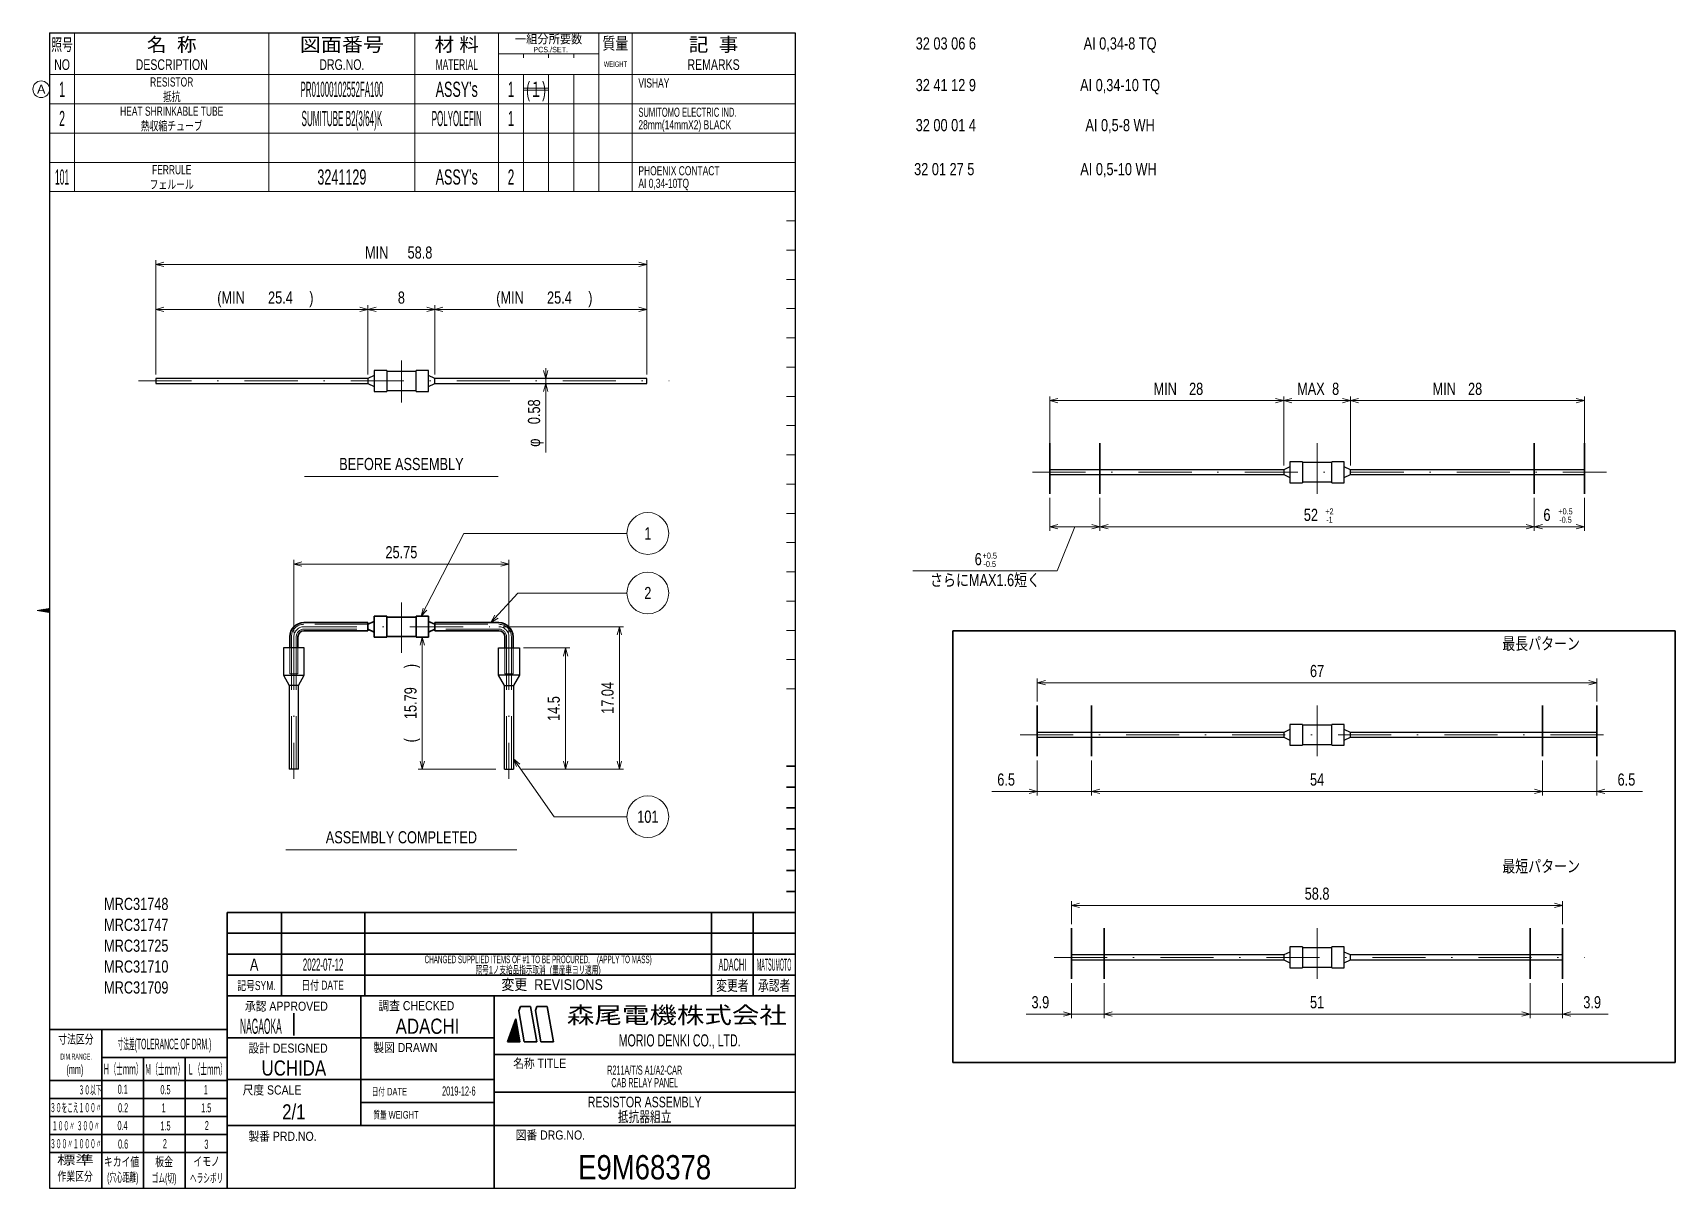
# Model space of a CAD drawing. Header units: millimetres. Extents: x 17 to 410, y 10 to 287.
import ezdxf
from ezdxf.enums import TextEntityAlignment as Align

# ---------------------------------------------------------------- set-up
doc = ezdxf.new("R2010")
doc.units = ezdxf.units.MM
doc.linetypes.add('DASHDOT', pattern=[25.3, 12.7, -6.3, 0, -6.3])
doc.linetypes.add('DASHED', pattern=[19, 12.7, -6.3])
for name, color, linetype in [('GR01_01', 7, 'Continuous'), ('GR01_02', 7, 'Continuous'), ('GR01_03', 7, 'Continuous'), ('GR01_04', 7, 'Continuous'), ('GR01_15', 7, 'Continuous'), ('GR01_16', 7, 'Continuous'), ('図面枠E9M', 7, 'Continuous'), ('表題、部品表', 7, 'Continuous'), ('表題、部品表_02', 7, 'Continuous'), ('表題、部品表_03', 7, 'Continuous'), ('表題、部品表_改訂', 7, 'Continuous')]:
    doc.layers.add(name, color=color, linetype=linetype)
doc.styles.add('HG丸ｺﾞｼｯｸM-PRO', font='')
doc.styles.get('HG丸ｺﾞｼｯｸM-PRO').set_extended_font_data('HG丸ｺﾞｼｯｸM-PRO')

# ---------------------------------------------------------------- blocks, each defined once
blk = doc.blocks.new('BLKF024')
at = {"layer": '図面枠E9M', "color": 4, "linetype": 'Continuous', "lineweight": 13}
for p, q in [((17.775844, 148.495693), (17.786182, 148.50603)), ((17.897062, 148.47549), (17.955887, 148.534315)), ((18.018281, 148.455287), (18.125593, 148.562599)), ((18.139499, 148.435083), (18.295299, 148.590883)), ((18.260717, 148.41488), (18.465004, 148.619167)), ((18.381936, 148.394677), (18.63471, 148.647452)), ((18.503154, 148.374474), (18.804416, 148.675736)), ((18.624372, 148.354271), (18.974121, 148.70402)), ((18.745591, 148.334068), (19.143827, 148.732304)), ((18.866809, 148.313865), (19.313532, 148.760589)), ((18.988027, 148.293662), (19.483238, 148.788873)), ((19.109245, 148.273459), (19.652944, 148.817157)), ((19.230464, 148.253256), (19.822649, 148.845442)), ((19.351682, 148.233053), (19.992355, 148.873726)), ((19.4729, 148.21285), (20.162061, 148.90201)), ((19.594119, 148.192647), (20.331766, 148.930294)), ((19.715337, 148.172444), (20.501472, 148.958579)), ((19.836555, 148.152241), (20.671177, 148.986863)), ((19.957774, 148.132038), (20.75, 148.924264)), ((20.078992, 148.111835), (20.75, 148.782843)), ((20.20021, 148.091632), (20.75, 148.641421)), ((20.321429, 148.071429), (20.75, 148.5)), ((20.442647, 148.051226), (20.75, 148.358579)), ((20.563865, 148.031022), (20.75, 148.217157)), ((20.685083, 148.010819), (20.75, 148.075736))]:
    blk.add_line(p, q, dxfattribs=at)
blk = doc.blocks.new('BLKF025')
at = {"layer": '図面枠E9M', "color": 3, "linetype": 'Continuous', "lineweight": 35}
for p, q in [((130.407871, 45.246757), (132.943675, 47.782561)), ((130.461969, 45.442276), (132.922477, 47.902784)), ((130.542898, 45.664626), (132.901278, 48.023006)), ((130.549292, 45.246757), (132.964874, 47.662338)), ((130.623827, 45.886976), (132.88008, 48.143229)), ((130.690714, 45.246757), (132.986072, 47.542115)), ((130.704756, 46.109327), (132.858881, 48.263452)), ((130.785684, 46.331677), (132.837682, 48.383675)), ((130.832135, 45.246757), (133.007271, 47.421892)), ((130.866613, 46.554027), (132.816484, 48.503898)), ((130.947542, 46.776377), (132.795285, 48.624121)), ((130.973556, 45.246757), (133.028469, 47.301669)), ((131.028471, 46.998727), (132.774087, 48.744343)), ((131.1094, 47.221078), (132.752888, 48.864566)), ((131.190329, 47.443428), (132.73169, 48.984789)), ((131.271258, 47.665778), (132.710491, 49.105012)), ((131.352186, 47.888128), (132.689293, 49.225235)), ((131.433115, 48.110479), (132.668094, 49.345457)), ((131.514044, 48.332829), (132.646896, 49.46568)), ((131.594973, 48.555179), (132.625697, 49.585903)), ((131.675902, 48.777529), (132.604499, 49.706126)), ((131.756831, 48.999879), (132.5833, 49.826349)), ((131.83776, 49.22223), (132.562102, 49.946572)), ((131.918689, 49.44458), (132.540903, 50.066794)), ((131.999617, 49.66693), (132.519705, 50.187017)), ((132.080546, 49.88928), (132.498506, 50.30724)), ((132.161475, 50.111631), (132.477307, 50.427463)), ((132.242404, 50.333981), (132.456109, 50.547686)), ((132.323333, 50.556331), (132.43491, 50.667909)), ((132.404262, 50.778681), (132.413712, 50.788131)), ((131.114978, 45.246757), (133.049668, 47.181447)), ((131.256399, 45.246757), (133.070866, 47.061224)), ((131.397821, 45.246757), (133.092065, 46.941001)), ((131.539242, 45.246757), (133.113263, 46.820778)), ((131.680663, 45.246757), (133.134462, 46.700555)), ((131.822085, 45.246757), (133.15566, 46.580332)), ((131.963506, 45.246757), (133.176859, 46.46011)), ((132.104927, 45.246757), (133.198057, 46.339887)), ((132.246349, 45.246757), (133.219256, 46.219664)), ((132.38777, 45.246757), (133.240455, 46.099441)), ((132.529191, 45.246757), (133.261653, 45.979218)), ((132.670613, 45.246757), (133.282852, 45.858995)), ((132.812034, 45.246757), (133.30405, 45.738773)), ((132.953455, 45.246757), (133.325249, 45.61855)), ((133.094877, 45.246757), (133.346447, 45.498327)), ((133.236298, 45.246757), (133.367646, 45.378104)), ((133.37772, 45.246757), (133.388844, 45.257881))]:
    blk.add_line(p, q, dxfattribs=at)
blk = doc.blocks.new('BLKF023')
at = {"layer": '図面枠E9M', "color": 2, "linetype": 'Continuous', "lineweight": 25}
for p, q in [((20.75, 286.75), (20.75, 10.25)), ((20.75, 286.75), (199.25, 286.75)), ((199.25, 286.75), (199.25, 10.25)), ((20.75, 10.25), (199.25, 10.25))]:
    blk.add_line(p, q, dxfattribs=at)
at = {"layer": '図面枠E9M', "color": 4, "linetype": 'Continuous', "lineweight": 13}
for p, q in [((199.25, 269.75), (197.25, 269.75)), ((199.25, 262.75), (197.25, 262.75)), ((199.25, 255.75), (197.25, 255.75)), ((199.25, 248.75), (197.25, 248.75)), ((199.25, 241.75), (197.25, 241.75)), ((199.25, 234.75), (197.25, 234.75)), ((199.25, 227.75), (197.25, 227.75)), ((199.25, 220.75), (197.25, 220.75)), ((199.25, 213.75), (197.25, 213.75)), ((199.25, 206.75), (197.25, 206.75)), ((199.25, 199.75), (197.25, 199.75)), ((199.25, 192.75), (197.25, 192.75)), ((199.25, 185.75), (197.25, 185.75)), ((199.25, 178.75), (197.25, 178.75)), ((199.25, 171.75), (197.25, 171.75)), ((199.25, 164.75), (197.25, 164.75)), ((199.25, 157.75), (197.25, 157.75)), ((199.25, 150.75), (197.25, 150.75)), ((20.75, 149), (17.75, 148.5)), ((17.75, 148.5), (20.75, 148)), ((199.25, 143.75), (197.25, 143.75)), ((199.25, 136.75), (197.25, 136.75)), ((197.25, 129.75), (199.25, 129.75))]:
    blk.add_line(p, q, dxfattribs=at)
at = {"layer": '図面枠E9M', "color": 3, "linetype": 'Continuous', "lineweight": 35}
for p, q in [((199.25, 111.25), (197.25, 111.25)), ((199.25, 106.25), (197.25, 106.25)), ((199.25, 101.25), (197.25, 101.25)), ((199.25, 96.25), (197.25, 96.25)), ((199.25, 91.25), (197.25, 91.25)), ((199.25, 86.25), (197.25, 86.25)), ((199.25, 81.25), (197.25, 81.25)), ((63.25, 76.25), (199.25, 76.25)), ((63.25, 76.25), (63.25, 10.25)), ((76.25, 76.25), (76.25, 56.25)), ((96.25, 56.25), (96.25, 76.25)), ((179.25, 56.25), (179.25, 76.25)), ((189.25, 56.25), (189.25, 76.25)), ((63.25, 71.25), (199.25, 71.25)), ((63.25, 66.25), (199.25, 66.25)), ((63.25, 61.25), (199.25, 61.25)), ((63.25, 56.25), (199.25, 56.25)), ((95.25, 56.25), (95.25, 25.25)), ((127.25, 56.25), (127.25, 10.25)), ((79.27, 52.11), (79.27, 46.8)), ((133.09, 52.65), (133.48, 53.75)), ((134.39, 45.25), (133.09, 52.65)), ((133.48, 53.75), (135.89, 53.75)), ((137.39, 45.25), (135.89, 53.75)), ((137.43, 53.75), (137.07, 52.76)), ((138.39, 45.25), (137.07, 52.76)), ((137.43, 53.75), (139.89, 53.75)), ((141.39, 45.25), (139.89, 53.75)), ((20.75, 48.25), (63.25, 48.25)), ((33.25, 48.25), (33.25, 10.25)), ((130.39, 45.25), (132.41, 50.8)), ((133.39, 45.25), (132.41, 50.8)), ((63.25, 46.25), (127.25, 46.25)), ((130.39, 45.25), (133.39, 45.25)), ((134.39, 45.25), (137.39, 45.25)), ((138.39, 45.25), (141.39, 45.25)), ((33.25, 41.55), (63.25, 41.55)), ((43.25, 41.55), (43.25, 10.25)), ((53.25, 41.55), (53.25, 10.25)), ((127.25, 42.25), (199.25, 42.25)), ((20.75, 36.05), (63.25, 36.05)), ((63.25, 36.25), (127.25, 36.25)), ((20.75, 31.73), (63.25, 31.73)), ((127.25, 33.25), (199.25, 33.25)), ((95.25, 30.75), (127.25, 30.75)), ((20.75, 27.4), (63.25, 27.4)), ((63.25, 25.25), (199.25, 25.25)), ((20.75, 23.08), (63.25, 23.08)), ((20.75, 18.75), (63.25, 18.75))]:
    blk.add_line(p, q, dxfattribs=at)
at = {"layer": '図面枠E9M', "color": 4, "linetype": 'Continuous', "lineweight": 13}
blk.add_blockref('BLKF024', (0, 0), dxfattribs=at)
at = {"layer": '図面枠E9M', "color": 3, "linetype": 'Continuous', "lineweight": 35}
blk.add_blockref('BLKF025', (0, 0), dxfattribs=at)
at = {"layer": '図面枠E9M', "color": 4, "linetype": 'Continuous', "lineweight": 13, "style": 'HG丸ｺﾞｼｯｸM-PRO'}
for s, height, width, p in [('記号SYM.', 2.182, 0.69227, (70.28, 58.74)), ('日付 DATE', 2.182, 0.692507, (86.12, 58.83)), ('変更  REVISIONS', 2.5455, 0.887352, (141.1, 58.97)), ('変更者', 2.545, 0.741121, (184.25, 58.75)), ('承認者', 2.545, 0.741121, (194.25, 58.75)), ('承認 APPROVED', 2.1818, 0.863151, (77.46, 53.79)), ('調査 CHECKED', 2.182, 0.863174, (108.59, 53.92)), ('寸法差(TOLERANCE OF DRM.)', 2.5455, 0.382528, (48.27, 44.75)), ('設計 DESIGNED', 2.1818, 0.862613, (77.86, 43.76)), ('製図 DRAWN', 2.182, 0.863099, (105.95, 43.9)), ('DIM.RANGE.', 1.455, 0.522543, (27.1, 41.74)), ('Ｈ（士ｍｍ）', 2.545, 0.439786, (38.28, 38.76)), ('Ｍ（士ｍｍ）', 2.545, 0.439786, (48.27, 38.71)), ('Ｌ（士ｍｍ）', 2.545, 0.439786, (58.45, 38.71)), ('名称 TITLE', 2.182, 0.862489, (138.11, 40.12)), ('３０以下', 2.182, 0.44793, (30.45, 33.77)), ('0.1', 2.182, 0.522424, (38.28, 33.92)), ('0.5', 2.182, 0.522424, (48.51, 33.82)), ('1', 2.18, 0.521199, (58.17, 33.82)), ('尺度 SCALE', 2.182, 0.862581, (74.03, 33.74)), ('日付 DATE', 1.818, 0.618255, (102.13, 33.34)), ('３０をこえ１００〃', 2.182, 0.44793, (27.04, 29.52)), ('0.2', 2.182, 0.522424, (38.37, 29.48)), ('1', 2.18, 0.521199, (48.08, 29.48)), ('1.5', 2.182, 0.522424, (58.27, 29.48)), ('質量 WEIGHT', 1.818, 0.618812, (103.71, 27.8)), ('１００〃 ３００〃', 2.182, 0.448161, (27.04, 25.18)), ('0.4', 2.182, 0.522424, (38.23, 25.24)), ('1.5', 2.182, 0.522424, (48.51, 25.15)), ('2', 2.18, 0.521199, (58.41, 25.24)), ('製番 PRD.NO.', 2.182, 0.863299, (76.54, 22.66)), ('図番 DRG.NO.', 2.182, 0.863083, (140.68, 22.96)), ('３００〃１０００〃', 2.182, 0.44793, (27.04, 20.89)), ('0.6', 2.182, 0.522424, (38.37, 20.81)), ('2', 2.18, 0.521199, (48.37, 20.9)), ('3', 2.18, 0.521199, (58.31, 20.76)), ('キカイ値', 2.182, 0.692256, (37.99, 16.58)), ('板金', 2.182, 0.692256, (48.18, 16.58)), ('イモノ', 2.182, 0.692256, (58.36, 16.67))]:
    blk.add_text(s, height=height, dxfattribs=dict(at, width=width)).set_placement(p, align=Align.MIDDLE_CENTER)
at = {"layer": '図面枠E9M', "color": 2, "linetype": 'Continuous', "lineweight": 25, "style": 'HG丸ｺﾞｼｯｸM-PRO', "width": 1.206081}
blk.add_text('森尾電機株式会社', height=4, dxfattribs=at).set_placement((170.97, 51.68), align=Align.MIDDLE_CENTER)
at = {"layer": '図面枠E9M', "color": 4, "linetype": 'Continuous', "lineweight": 13, "style": 'HG丸ｺﾞｼｯｸM-PRO'}
for s, width, p in [('寸法区分', 0.692256, (27.06, 44.15)), ('(mm)', 0.521312, (26.82, 36.89)), ('標準', 1.489301, (26.96, 15.25)), ('作業区分', 0.692256, (26.87, 11.35)), ('(穴心距離)', 0.521231, (38.28, 11.11)), ('ゴム(切)', 0.521232, (48.18, 10.92)), ('ヘラシボリ', 0.521228, (58.36, 10.92))]:
    blk.add_text(s, height=2.182, dxfattribs=dict(at, width=width)).set_placement(p, align=Align.BOTTOM_CENTER)
at = {"layer": '図面枠E9M', "color": 3, "linetype": 'Continuous', "lineweight": 35, "style": 'HG丸ｺﾞｼｯｸM-PRO', "width": 0.652197}
blk.add_text('MORIO DENKI CO., LTD.', height=2.9091, dxfattribs=at).set_placement((171.63, 45.61), align=Align.MIDDLE_CENTER)
blk = doc.blocks.new('BLKF026')
at = {"layer": '図面枠E9M', "color": 3, "linetype": 'Continuous', "lineweight": 35, "style": 'HG丸ｺﾞｼｯｸM-PRO'}
for s, height, width, p in [('A', 2.91, 0.782973, (69.75, 63.75)), ('2022-07-12', 2.909, 0.488281, (86.25, 63.75)), ('CHANGED SUPPLIED ITEMS OF #1 TO BE PROCURED.\u3000 (APPLY TO MASS)', 1.8182, 0.497754, (137.75, 65)), ('ADACHI', 2.909, 0.415454, (184.25, 63.75)), ('MATSUMOTO', 2.909, 0.26157, (194.25, 63.75)), ('NAGAOKA', 3.636, 0.414524, (71.36, 49)), ('ADACHI', 3.636, 0.830909, (111.25, 49)), ('UCHIDA', 3.636, 0.830691, (79.25, 39)), ('R211A/T/S A1/A2-CAR', 2.1818, 0.521924, (163.25, 38.5)), ('CAB RELAY PANEL', 2.1818, 0.522797, (163.25, 35.5)), ('2019-12-6', 2.182, 0.482367, (118.75, 33.5)), ('RESISTOR ASSEMBLY', 2.5455, 0.742256, (163.25, 30.85)), ('2/1', 3.636, 0.828847, (79.25, 28.5)), ('抵抗器組立', 2.545, 0.741121, (163.25, 27.35)), ('E9M68378', 5.818, 0.845879, (163.25, 15.25))]:
    blk.add_text(s, height=height, dxfattribs=dict(at, width=width)).set_placement(p, align=Align.MIDDLE_CENTER)
blk = doc.blocks.new('BLKF028')
at = {"layer": '表題、部品表', "color": 4, "linetype": 'Continuous', "lineweight": 13}
for p, q in [((20.75, 286.75), (20.75, 276.75)), ((20.75, 286.75), (199.25, 286.75)), ((26.75, 286.75), (26.75, 276.75)), ((73.25, 286.75), (73.25, 276.75)), ((108.25, 286.75), (108.25, 276.75)), ((128.25, 286.75), (128.25, 276.75)), ((152.25, 286.75), (152.25, 276.75)), ((160.25, 286.75), (160.25, 276.75)), ((199.25, 286.75), (199.25, 276.75)), ((128.25, 281.75), (152.25, 281.75)), ((134.25, 280.75), (134.25, 281.75)), ((140.25, 281.75), (140.25, 280.75)), ((146.25, 281.75), (146.25, 280.75)), ((20.75, 276.75), (199.25, 276.75))]:
    blk.add_line(p, q, dxfattribs=at)
at = {"layer": '表題、部品表', "color": 3, "linetype": 'Continuous', "lineweight": 35, "style": 'HG丸ｺﾞｼｯｸM-PRO'}
for s, height, width, p in [('照号', 2.909, 0.651535, (23.75, 283.95)), ('名  称', 3.273, 1.042426, (50, 283.95)), ('図面番号', 3.273, 1.127518, (90.75, 283.95)), ('材 料', 3.273, 1.042439, (118.25, 283.95)), ('一組分所要数', 2.036, 0.966638, (140.25, 285.25)), ('PCS./SET.', 1.309, 0.862935, (140.75, 282.75)), ('質量', 2.909, 0.781842, (156.25, 284.25)), ('記  事', 3.273, 1.042426, (179.75, 283.95)), ('NO', 2.545, 0.740841, (23.75, 279.15)), ('DESCRIPTION', 2.5455, 0.741365, (50, 279.15)), ('DRG.NO.', 2.545, 0.741189, (90.75, 279.15)), ('MATERIAL', 2.545, 0.594756, (118.25, 279.15)), ('WEIGHT', 1.309, 0.635507, (156.25, 279.25)), ('REMARKS', 2.545, 0.742803, (179.75, 279.15))]:
    blk.add_text(s, height=height, dxfattribs=dict(at, width=width)).set_placement(p, align=Align.MIDDLE_CENTER)
blk = doc.blocks.new('BLKF027')
at = {"layer": '表題、部品表', "color": 3, "linetype": 'Continuous', "lineweight": 13}
blk.add_blockref('BLKF028', (0, 0), dxfattribs=at)
blk = doc.blocks.new('BLKF029')
at = {"layer": '表題、部品表_02', "color": 4, "linetype": 'Continuous', "lineweight": 13}
for p, q in [((20.75, 269.75), (20.75, 262.75)), ((20.75, 269.75), (199.25, 269.75)), ((26.75, 269.75), (26.75, 262.75)), ((73.25, 269.75), (73.25, 262.75)), ((108.25, 269.75), (108.25, 262.75)), ((128.25, 269.75), (128.25, 262.75)), ((134.25, 269.75), (134.25, 262.75)), ((140.25, 269.75), (140.25, 262.75)), ((146.25, 262.75), (146.25, 269.75)), ((152.25, 269.75), (152.25, 262.75)), ((160.25, 269.75), (160.25, 262.75)), ((199.25, 269.75), (199.25, 262.75)), ((20.75, 262.75), (199.25, 262.75))]:
    blk.add_line(p, q, dxfattribs=at)
blk = doc.blocks.new('BLKF031')
at = {"layer": '表題、部品表_02', "color": 4, "linetype": 'Continuous', "lineweight": 13}
for p, q in [((20.75, 276.75), (20.75, 269.75)), ((20.75, 276.75), (199.25, 276.75)), ((26.75, 276.75), (26.75, 269.75)), ((73.25, 276.75), (73.25, 269.75)), ((108.25, 276.75), (108.25, 269.75)), ((128.25, 276.75), (128.25, 269.75)), ((134.25, 276.75), (134.25, 269.75)), ((140.25, 276.75), (140.25, 269.75)), ((146.25, 269.75), (146.25, 276.75)), ((152.25, 276.75), (152.25, 269.75)), ((160.25, 276.75), (160.25, 269.75)), ((199.25, 276.75), (199.25, 269.75)), ((20.75, 269.75), (199.25, 269.75))]:
    blk.add_line(p, q, dxfattribs=at)
blk = doc.blocks.new('BLKF033')
at = {"layer": '表題、部品表_02', "color": 4, "linetype": 'Continuous', "lineweight": 13}
for p, q in [((20.75, 262.75), (20.75, 255.75)), ((20.75, 262.75), (199.25, 262.75)), ((26.75, 262.75), (26.75, 255.75)), ((73.25, 262.75), (73.25, 255.75)), ((108.25, 262.75), (108.25, 255.75)), ((128.25, 262.75), (128.25, 255.75)), ((134.25, 262.75), (134.25, 255.75)), ((140.25, 262.75), (140.25, 255.75)), ((146.25, 255.75), (146.25, 262.75)), ((152.25, 262.75), (152.25, 255.75)), ((160.25, 262.75), (160.25, 255.75)), ((199.25, 262.75), (199.25, 255.75)), ((20.75, 255.75), (199.25, 255.75))]:
    blk.add_line(p, q, dxfattribs=at)
blk = doc.blocks.new('BLKF035')
at = {"layer": '表題、部品表_02', "color": 4, "linetype": 'Continuous', "lineweight": 13}
for p, q in [((20.75, 255.75), (20.75, 248.75)), ((20.75, 255.75), (199.25, 255.75)), ((26.75, 255.75), (26.75, 248.75)), ((73.25, 255.75), (73.25, 248.75)), ((108.25, 255.75), (108.25, 248.75)), ((128.25, 255.75), (128.25, 248.75)), ((134.25, 255.75), (134.25, 248.75)), ((140.25, 255.75), (140.25, 248.75)), ((146.25, 248.75), (146.25, 255.75)), ((152.25, 255.75), (152.25, 248.75)), ((160.25, 255.75), (160.25, 248.75)), ((199.25, 255.75), (199.25, 248.75)), ((20.75, 248.75), (199.25, 248.75))]:
    blk.add_line(p, q, dxfattribs=at)
blk = doc.blocks.new('FXTIP_ARROW_S')
at = {"color": 0, "linetype": 'Continuous', "lineweight": -2}
for q in [(-1, 0), (-0.97, 0.26), (-0.97, -0.26)]:
    blk.add_line((0, 0), q, dxfattribs=at)
blk = doc.blocks.new('FXTIP_ARROW_E')
at = {"color": 0, "linetype": 'Continuous', "lineweight": -2}
for q in [(-1, 0), (-0.97, 0.26), (-0.97, -0.26)]:
    blk.add_line((0, 0), q, dxfattribs=at)
blk = doc.blocks.new('BLKF037')
at = {"layer": 'GR01_01', "color": 7, "linetype": 'Continuous', "lineweight": 25}
for p, q in [((98.5, 204.71), (97, 204.01)), ((101.5, 205.93), (98.5, 205.93)), ((98.5, 205.93), (98.5, 200.93)), ((101.5, 205.93), (101.5, 200.93)), ((108.5, 205.73), (101.5, 205.73)), ((111.5, 205.93), (108.5, 205.93)), ((108.5, 200.93), (108.5, 205.93)), ((111.5, 200.93), (111.5, 205.93)), ((113, 204.01), (111.5, 204.71)), ((97, 204.01), (46.2, 204.01)), ((46.2, 204.01), (46.2, 202.85)), ((46.2, 202.85), (97, 202.85)), ((97, 204.01), (97, 202.85)), ((97, 202.85), (98.5, 202.15)), ((98.5, 200.93), (101.5, 200.93)), ((101.5, 201.13), (108.5, 201.13)), ((108.5, 200.93), (111.5, 200.93)), ((111.5, 202.15), (113, 202.85)), ((163.8, 204.01), (113, 204.01)), ((113, 202.85), (113, 204.01)), ((113, 202.85), (163.8, 202.85)), ((163.8, 202.85), (163.8, 204.01))]:
    blk.add_line(p, q, dxfattribs=at)
blk = doc.blocks.new('BLKF038')
at = {"layer": 'GR01_01', "color": 7, "linetype": 'Continuous', "lineweight": 25}
for p, q in [((316.26, 182.17), (260.26, 182.17)), ((260.26, 182.17), (260.26, 181.01)), ((260.26, 181.01), (316.26, 181.01)), ((317.76, 182.87), (316.26, 182.17)), ((316.26, 182.17), (316.26, 181.01)), ((316.26, 181.01), (317.76, 180.31)), ((320.76, 184.09), (317.76, 184.09)), ((317.76, 184.09), (317.76, 179.09)), ((320.76, 184.09), (320.76, 179.09)), ((327.76, 183.89), (320.76, 183.89)), ((330.76, 184.09), (327.76, 184.09)), ((327.76, 179.09), (327.76, 184.09)), ((330.76, 179.09), (330.76, 184.09)), ((332.26, 182.17), (330.76, 182.87)), ((330.76, 180.31), (332.26, 181.01)), ((388.26, 182.17), (332.26, 182.17)), ((332.26, 181.01), (332.26, 182.17)), ((332.26, 181.01), (388.26, 181.01)), ((388.26, 181.01), (388.26, 182.17)), ((317.76, 179.09), (320.76, 179.09)), ((320.76, 179.29), (327.76, 179.29)), ((327.76, 179.09), (330.76, 179.09))]:
    blk.add_line(p, q, dxfattribs=at)
blk = doc.blocks.new('BLKF039')
at = {"layer": 'GR01_01', "color": 7, "linetype": 'Continuous', "lineweight": 25}
for p, q in [((316.26, 119.33), (257.26, 119.33)), ((257.26, 119.33), (257.26, 118.17)), ((257.26, 118.17), (316.26, 118.17)), ((317.76, 120.03), (316.26, 119.33)), ((316.26, 119.33), (316.26, 118.17)), ((316.26, 118.17), (317.76, 117.47)), ((320.76, 121.25), (317.76, 121.25)), ((317.76, 121.25), (317.76, 116.25)), ((320.76, 121.25), (320.76, 116.25)), ((327.76, 121.05), (320.76, 121.05)), ((330.76, 121.25), (327.76, 121.25)), ((327.76, 116.25), (327.76, 121.25)), ((330.76, 116.25), (330.76, 121.25)), ((332.26, 119.33), (330.76, 120.03)), ((330.76, 117.47), (332.26, 118.17)), ((391.26, 119.33), (332.26, 119.33)), ((332.26, 118.17), (332.26, 119.33)), ((332.26, 118.17), (391.26, 118.17)), ((391.26, 118.17), (391.26, 119.33)), ((317.76, 116.25), (320.76, 116.25)), ((320.76, 116.45), (327.76, 116.45)), ((327.76, 116.25), (330.76, 116.25))]:
    blk.add_line(p, q, dxfattribs=at)
blk = doc.blocks.new('BLKF040')
at = {"layer": 'GR01_01', "color": 7, "linetype": 'Continuous', "lineweight": 25}
for p, q in [((320.76, 67.97), (317.76, 67.97)), ((317.76, 67.97), (317.76, 62.97)), ((320.76, 67.97), (320.76, 62.97)), ((327.76, 67.77), (320.76, 67.77)), ((330.76, 67.97), (327.76, 67.97)), ((327.76, 62.97), (327.76, 67.97)), ((330.76, 62.97), (330.76, 67.97)), ((316.26, 66.05), (265.46, 66.05)), ((265.46, 66.05), (265.46, 64.89)), ((265.46, 64.89), (316.26, 64.89)), ((317.76, 66.75), (316.26, 66.05)), ((316.26, 66.05), (316.26, 64.89)), ((316.26, 64.89), (317.76, 64.19)), ((317.76, 62.97), (320.76, 62.97)), ((320.76, 63.17), (327.76, 63.17)), ((327.76, 62.97), (330.76, 62.97)), ((332.26, 66.05), (330.76, 66.75)), ((330.76, 64.19), (332.26, 64.89)), ((383.06, 66.05), (332.26, 66.05)), ((332.26, 64.89), (332.26, 66.05)), ((332.26, 64.89), (383.06, 64.89)), ((383.06, 64.89), (383.06, 66.05))]:
    blk.add_line(p, q, dxfattribs=at)
blk = doc.blocks.new('BLKF041')
at = {"layer": 'GR01_03', "color": 7, "linetype": 'Continuous', "lineweight": 25}
for p, q in [((128.25, 133.02), (128.25, 139.53)), ((128.25, 139.53), (133.25, 139.53)), ((133.25, 139.53), (133.25, 133.02)), ((129.65, 130.53), (128.25, 133.02)), ((133.25, 133.02), (128.25, 133.02)), ((129.65, 110.53), (129.65, 130.53)), ((129.65, 130.53), (131.85, 130.53)), ((133.25, 133.02), (131.85, 130.53)), ((131.85, 130.53), (131.85, 110.53)), ((129.65, 110.53), (131.85, 110.53))]:
    blk.add_line(p, q, dxfattribs=at)
blk = doc.blocks.new('BLKF042')
at = {"layer": 'GR01_03', "color": 7, "linetype": 'Continuous', "lineweight": 25}
for p, q in [((76.75, 139.53), (76.75, 133.02)), ((81.75, 139.53), (76.75, 139.53)), ((81.75, 133.02), (81.75, 139.53)), ((76.75, 133.02), (78.15, 130.53)), ((76.75, 133.02), (81.75, 133.02)), ((78.15, 130.53), (78.15, 110.53)), ((80.35, 130.53), (78.15, 130.53)), ((80.35, 130.53), (81.75, 133.02)), ((80.35, 110.53), (80.35, 130.53)), ((80.35, 110.53), (78.15, 110.53))]:
    blk.add_line(p, q, dxfattribs=at)
blk = doc.blocks.new('BLKF043')
at = {"layer": 'GR01_04', "color": 3, "linetype": 'Continuous', "lineweight": 35}
for p, q in [((113, 143.63), (113, 145.59)), ((113, 145.59), (128.35, 145.59)), ((113, 143.63), (128.35, 143.63)), ((129.77, 139.53), (129.77, 142.21)), ((131.73, 139.53), (131.73, 142.21))]:
    blk.add_line(p, q, dxfattribs=at)
at = {"layer": 'GR01_04', "color": 3, "linetype": 'DASHED', "lineweight": 13}
for p, q in [((129.77, 133.33), (129.77, 139.53)), ((131.73, 133.33), (131.73, 139.53)), ((129.77, 133.33), (131.73, 133.33))]:
    blk.add_line(p, q, dxfattribs=at)
at = {"layer": 'GR01_04', "color": 3, "linetype": 'Continuous', "lineweight": 35}
for radius in [3.38, 1.42]:
    blk.add_arc((128.35, 142.21), radius, 0, 90, dxfattribs=at)
blk = doc.blocks.new('BLKF044')
at = {"layer": 'GR01_04', "color": 3, "linetype": 'Continuous', "lineweight": 35}
for p, q in [((97, 145.59), (81.65, 145.59)), ((97, 143.63), (97, 145.59)), ((78.27, 139.53), (78.27, 142.21)), ((80.23, 139.53), (80.23, 142.21)), ((97, 143.63), (81.65, 143.63))]:
    blk.add_line(p, q, dxfattribs=at)
at = {"layer": 'GR01_04', "color": 3, "linetype": 'DASHED', "lineweight": 13}
for p, q in [((78.27, 133.33), (78.27, 139.53)), ((80.23, 133.33), (80.23, 139.53)), ((80.23, 133.33), (78.27, 133.33))]:
    blk.add_line(p, q, dxfattribs=at)
at = {"layer": 'GR01_04', "color": 3, "linetype": 'Continuous', "lineweight": 35}
for radius in [3.38, 1.42]:
    blk.add_arc((81.65, 142.21), radius, 90, 180, dxfattribs=at)
blk = doc.blocks.new('BLKF045')
at = {"layer": 'GR01_01', "color": 4, "linetype": 'DASHDOT', "lineweight": 13}
for p, q in [((105, 150.43), (105, 138.35)), ((79.25, 142.21), (79.25, 108.24)), ((81.65, 144.61), (128.35, 144.61)), ((130.75, 142.21), (130.75, 108.24))]:
    blk.add_line(p, q, dxfattribs=at)
at = {"layer": 'GR01_01', "color": 3, "linetype": 'Continuous', "lineweight": 35}
for p, q in [((98.5, 145.89), (97, 145.19)), ((101.5, 147.11), (98.5, 147.11)), ((98.5, 147.11), (98.5, 142.11)), ((101.5, 147.11), (101.5, 142.11)), ((108.5, 146.91), (101.5, 146.91)), ((111.5, 147.11), (108.5, 147.11)), ((108.5, 142.11), (108.5, 147.11)), ((111.5, 142.11), (111.5, 147.11)), ((113, 145.19), (111.5, 145.89)), ((97, 144.03), (98.5, 143.33)), ((98.5, 142.11), (101.5, 142.11)), ((101.5, 142.31), (108.5, 142.31)), ((108.5, 142.11), (111.5, 142.11)), ((111.5, 143.33), (113, 144.03))]:
    blk.add_line(p, q, dxfattribs=at)
at = {"layer": 'GR01_01', "color": 3, "linetype": 'DASHED', "lineweight": 13}
for p, q in [((78.67, 110.53), (78.67, 142.21)), ((79.83, 110.53), (79.83, 142.21)), ((97, 145.19), (81.65, 145.19)), ((81.65, 144.03), (97, 144.03)), ((97, 144.03), (97, 145.19)), ((113, 144.03), (113, 145.19)), ((113, 145.19), (128.35, 145.19)), ((128.35, 144.03), (113, 144.03)), ((130.17, 110.53), (130.17, 142.21)), ((131.33, 110.53), (131.33, 142.21))]:
    blk.add_line(p, q, dxfattribs=at)
at = {"layer": 'GR01_01', "color": 4, "linetype": 'DASHED', "lineweight": 13}
for p, q in [((79.83, 110.53), (78.67, 110.53)), ((130.17, 110.53), (131.33, 110.53))]:
    blk.add_line(p, q, dxfattribs=at)
at = {"layer": 'GR01_01', "color": 3, "linetype": 'DASHED', "lineweight": 13}
for centre, radius, start, end in [((81.65, 142.21), 2.98, 90, 180), ((81.65, 142.21), 1.82, 90, 180), ((128.35, 142.21), 2.98, 0, 90), ((128.35, 142.21), 1.82, 0, 90)]:
    blk.add_arc(centre, radius, start, end, dxfattribs=at)
at = {"layer": 'GR01_01', "color": 4, "linetype": 'DASHDOT', "lineweight": 13}
for centre, start, end in [((81.65, 142.21), 90, 180), ((128.35, 142.21), 0, 90)]:
    blk.add_arc(centre, 2.4, start, end, dxfattribs=at)
blk = doc.blocks.new('BLKF046')
at = {"layer": '表題、部品表_改訂', "color": 4, "linetype": 'Continuous', "lineweight": 13}
blk.add_circle((18.75, 273.25), 2, dxfattribs=at)
at = {"layer": '表題、部品表_改訂', "color": 4, "linetype": 'Continuous', "lineweight": 13, "style": 'HG丸ｺﾞｼｯｸM-PRO', "width": 1.042301}
blk.add_text('A', height=2.18, dxfattribs=at).set_placement((18.75, 273.25), align=Align.MIDDLE_CENTER)

msp = doc.modelspace()

# ---------------------------------------------------------------- linework, layer by layer
at = {"layer": 'GR01_01', "color": 3, "linetype": 'Continuous', "lineweight": 35}
for p, q in [((260.26, 176.45), (260.26, 188.57)), ((272.26, 176.45), (272.26, 188.57)), ((376.26, 176.45), (376.26, 188.57)), ((388.26, 176.45), (388.26, 188.57)), ((410, 143.64), (237.04, 143.64)), ((237.04, 143.64), (237.04, 40.35)), ((410, 40.35), (410, 143.64)), ((257.26, 113.61), (257.26, 125.73)), ((270.26, 113.61), (270.26, 125.73)), ((378.26, 113.61), (378.26, 125.73)), ((391.26, 113.61), (391.26, 125.73)), ((265.46, 60.33), (265.46, 72.45)), ((273.26, 60.33), (273.26, 72.45)), ((375.26, 60.33), (375.26, 72.45)), ((383.06, 60.33), (383.06, 72.45)), ((237.04, 40.35), (410, 40.35))]:
    msp.add_line(p, q, dxfattribs=at)
at = {"layer": 'GR01_01', "color": 4, "linetype": 'DASHDOT', "lineweight": 13}
for p, q in [((324.26, 188.57), (324.26, 176.45)), ((256.13, 181.59), (393.57, 181.59)), ((324.26, 125.73), (324.26, 113.61)), ((253.13, 118.75), (396.57, 118.75)), ((324.26, 72.45), (324.26, 60.33)), ((261.33, 65.47), (388.37, 65.47))]:
    msp.add_line(p, q, dxfattribs=at)
at = {"layer": 'GR01_01', "color": 4, "linetype": 'Continuous', "lineweight": 13}
for p, q in [((260.26, 175.45), (260.26, 167.56)), ((272.26, 175.45), (272.26, 167.56)), ((376.26, 175.45), (376.26, 167.56)), ((388.26, 175.45), (388.26, 167.56)), ((260.26, 168.56), (272.26, 168.56)), ((266.26, 168.56), (262.04, 157.97)), ((272.26, 168.56), (376.26, 168.56)), ((376.26, 168.56), (388.26, 168.56)), ((262.04, 157.97), (227.48, 157.97)), ((257.26, 126.73), (257.26, 132.19)), ((257.26, 131.19), (391.26, 131.19)), ((391.26, 126.73), (391.26, 132.19)), ((257.26, 112.61), (257.26, 104.21)), ((270.26, 112.61), (270.26, 104.21)), ((378.26, 112.61), (378.26, 104.21)), ((391.26, 112.61), (391.26, 104.21)), ((246.38, 105.21), (257.26, 105.21)), ((257.26, 105.21), (270.26, 105.21)), ((270.26, 105.21), (378.26, 105.21)), ((378.26, 105.21), (391.26, 105.21)), ((391.26, 105.21), (402.14, 105.21)), ((265.46, 73.45), (265.46, 78.91)), ((383.06, 73.45), (383.06, 78.91)), ((265.46, 77.91), (383.06, 77.91)), ((265.46, 59.33), (265.46, 50.92)), ((273.26, 59.33), (273.26, 50.92)), ((375.26, 59.33), (375.26, 50.92)), ((383.06, 59.33), (383.06, 50.92)), ((254.58, 51.92), (265.46, 51.92)), ((265.46, 51.92), (273.26, 51.92)), ((273.26, 51.92), (375.26, 51.92)), ((375.26, 51.92), (383.06, 51.92)), ((383.06, 51.92), (393.94, 51.92))]:
    msp.add_line(p, q, dxfattribs=at)
at = {"layer": 'GR01_02', "color": 4, "linetype": 'DASHDOT', "lineweight": 13}
for p, q in [((105, 208.3), (105, 198.29)), ((42.07, 203.43), (169.12, 203.43))]:
    msp.add_line(p, q, dxfattribs=at)
at = {"layer": 'GR01_15', "color": 4, "linetype": 'Continuous', "lineweight": 13}
for p, q in [((109.76, 147.11), (119.95, 166.94)), ((119.95, 166.94), (159.01, 166.94)), ((126.44, 145.59), (132.91, 152.68)), ((132.91, 152.68), (159.01, 152.68)), ((131.85, 113.02), (141.56, 99.15)), ((141.56, 99.15), (159.01, 99.15))]:
    msp.add_line(p, q, dxfattribs=at)
for centre in [(164.01, 166.94), (164.01, 152.68), (164.01, 99.15)]:
    msp.add_circle(centre, 5, dxfattribs=at)
at = {"layer": 'GR01_16', "color": 4, "linetype": 'Continuous', "lineweight": 13}
for p, q in [((46.2, 205.01), (46.2, 232.35)), ((163.8, 205.01), (163.8, 232.35)), ((46.2, 231.35), (163.8, 231.35)), ((46.2, 205.01), (46.2, 221.57)), ((46.2, 220.57), (97, 220.57)), ((97, 205.01), (97, 221.57)), ((97, 220.57), (113, 220.57)), ((113, 205.01), (113, 221.57)), ((113, 220.57), (163.8, 220.57)), ((163.8, 205.01), (163.8, 221.57)), ((139.58, 204.01), (139.58, 206.51)), ((139.58, 202.85), (139.58, 204.01)), ((139.58, 186.31), (139.58, 202.85)), ((260.26, 183.17), (260.26, 199.73)), ((260.26, 198.73), (316.26, 198.73)), ((316.26, 183.17), (316.26, 199.73)), ((316.26, 198.73), (332.26, 198.73)), ((332.26, 183.17), (332.26, 199.73)), ((332.26, 198.73), (388.26, 198.73)), ((388.26, 183.17), (388.26, 199.73)), ((81.8, 180.56), (128.2, 180.56)), ((79.25, 143.21), (79.25, 160.62)), ((79.25, 159.62), (130.75, 159.62)), ((130.75, 143.21), (130.75, 160.62)), ((109.99, 110.53), (109.99, 142.11)), ((129.35, 144.61), (158.19, 144.61)), ((157.19, 110.53), (157.19, 144.61)), ((134.25, 139.53), (145.3, 139.53)), ((144.3, 110.53), (144.3, 139.53)), ((127.65, 110.53), (108.99, 110.53)), ((133.85, 110.53), (158.19, 110.53)), ((133.85, 110.53), (145.3, 110.53)), ((77.36, 91.22), (132.64, 91.22))]:
    msp.add_line(p, q, dxfattribs=at)
at = {"layer": '表題、部品表_改訂', "color": 4, "linetype": 'Continuous', "lineweight": 13}
for p, q in [((134.25, 273.5), (140.25, 273.5)), ((134.25, 273), (140.25, 273))]:
    msp.add_line(p, q, dxfattribs=at)

# ---------------------------------------------------------------- block references
at = {"layer": 'GR01_01', "color": 7, "linetype": 'Continuous', "lineweight": 25}
for name in ['BLKF037', 'BLKF038', 'BLKF039', 'BLKF040']:
    msp.add_blockref(name, (0, 0), dxfattribs=at)
at = {"layer": 'GR01_01', "color": 4, "linetype": 'Continuous', "lineweight": 13, "xscale": 2, "yscale": 2}
for name, p, rotation in [('FXTIP_ARROW_S', (260.26, 168.56), 180), ('FXTIP_ARROW_E', (272.26, 168.56), 360), ('FXTIP_ARROW_S', (272.26, 168.56), 180), ('FXTIP_ARROW_E', (376.26, 168.56), 360), ('FXTIP_ARROW_S', (376.26, 168.56), 180), ('FXTIP_ARROW_E', (388.26, 168.56), 360), ('FXTIP_ARROW_S', (257.26, 131.19), 180), ('FXTIP_ARROW_E', (391.26, 131.19), 360), ('FXTIP_ARROW_E', (257.26, 105.21), 360), ('FXTIP_ARROW_S', (270.26, 105.21), 180), ('FXTIP_ARROW_E', (378.26, 105.21), 360), ('FXTIP_ARROW_S', (391.26, 105.21), 180), ('FXTIP_ARROW_S', (265.46, 77.91), 180), ('FXTIP_ARROW_E', (383.06, 77.91), 360), ('FXTIP_ARROW_E', (265.46, 51.92), 360), ('FXTIP_ARROW_S', (273.26, 51.92), 180), ('FXTIP_ARROW_E', (375.26, 51.92), 360), ('FXTIP_ARROW_S', (383.06, 51.92), 180)]:
    msp.add_blockref(name, p, dxfattribs=dict(at, rotation=rotation))
at = {"layer": 'GR01_01', "color": 3, "linetype": 'DASHED', "lineweight": 13}
msp.add_blockref('BLKF045', (0, 0), dxfattribs=at)
at = {"layer": 'GR01_03', "color": 7, "linetype": 'Continuous', "lineweight": 25}
for name in ['BLKF042', 'BLKF041']:
    msp.add_blockref(name, (0, 0), dxfattribs=at)
at = {"layer": 'GR01_04', "color": 3, "linetype": 'Continuous', "lineweight": 35}
for name in ['BLKF044', 'BLKF043']:
    msp.add_blockref(name, (0, 0), dxfattribs=at)
at = {"layer": 'GR01_15', "color": 4, "linetype": 'Continuous', "lineweight": 13, "xscale": 2, "yscale": 2}
for p, rotation in [((109.76, 147.11), 242.7870765910837), ((126.44, 145.59), 227.6030312450155), ((131.85, 113.02), 125.0035612899983)]:
    msp.add_blockref('FXTIP_ARROW_S', p, dxfattribs=dict(at, rotation=rotation))
at = {"layer": 'GR01_16', "color": 4, "linetype": 'Continuous', "lineweight": 13, "xscale": 2, "yscale": 2}
for name, p, rotation in [('FXTIP_ARROW_S', (46.2, 231.35), 180), ('FXTIP_ARROW_E', (163.8, 231.35), 360), ('FXTIP_ARROW_S', (46.2, 220.57), 180), ('FXTIP_ARROW_E', (97, 220.57), 360), ('FXTIP_ARROW_S', (97, 220.57), 180), ('FXTIP_ARROW_E', (113, 220.57), 360), ('FXTIP_ARROW_S', (113, 220.57), 180), ('FXTIP_ARROW_E', (163.8, 220.57), 360), ('FXTIP_ARROW_S', (139.58, 204.01), 270), ('FXTIP_ARROW_E', (139.58, 202.85), 90), ('FXTIP_ARROW_S', (260.26, 198.73), 180), ('FXTIP_ARROW_E', (316.26, 198.73), 360), ('FXTIP_ARROW_S', (316.26, 198.73), 180), ('FXTIP_ARROW_E', (332.26, 198.73), 360), ('FXTIP_ARROW_S', (332.26, 198.73), 180), ('FXTIP_ARROW_E', (388.26, 198.73), 360), ('FXTIP_ARROW_S', (79.25, 159.62), 180), ('FXTIP_ARROW_E', (130.75, 159.62), 360), ('FXTIP_ARROW_E', (109.99, 142.11), 90), ('FXTIP_ARROW_E', (157.19, 144.61), 90), ('FXTIP_ARROW_E', (144.3, 139.53), 90), ('FXTIP_ARROW_S', (109.99, 110.53), 270), ('FXTIP_ARROW_S', (144.3, 110.53), 270), ('FXTIP_ARROW_S', (157.19, 110.53), 270)]:
    msp.add_blockref(name, p, dxfattribs=dict(at, rotation=rotation))
at = {"layer": '図面枠E9M', "color": 4, "linetype": 'Continuous', "lineweight": 13}
msp.add_blockref('BLKF023', (0, 0), dxfattribs=at)
at = {"layer": '図面枠E9M', "color": 3, "linetype": 'Continuous', "lineweight": 35}
msp.add_blockref('BLKF026', (0, 0), dxfattribs=at)
at = {"layer": '表題、部品表', "color": 3, "linetype": 'Continuous', "lineweight": 13}
msp.add_blockref('BLKF027', (0, 0), dxfattribs=at)
at = {"layer": '表題、部品表_02', "color": 4, "linetype": 'Continuous', "lineweight": 13}
for name in ['BLKF031', 'BLKF029', 'BLKF033', 'BLKF035']:
    msp.add_blockref(name, (0, 0), dxfattribs=at)
at = {"layer": '表題、部品表_改訂', "color": 4, "linetype": 'Continuous', "lineweight": 13}
msp.add_blockref('BLKF046', (0, 0), dxfattribs=at)

# ---------------------------------------------------------------- texts
at = {"layer": 'GR01_01', "color": 3, "linetype": 'Continuous', "lineweight": 35, "style": 'HG丸ｺﾞｼｯｸM-PRO'}
for s, height, width, p in [('52', 2.909, 0.784542, (322.78, 169.06)), ('+2', 1.455, 0.783216, (327.22, 171.06)), ('-1', 1.455, 0.783216, (327.22, 169.06)), ('6', 2.91, 0.784542, (379.3, 169.06)), ('+0.5', 1.455, 0.78402, (383.74, 171.06)), ('-0.5', 1.455, 0.78402, (383.74, 169.06)), ('67', 2.909, 0.784542, (324.26, 131.69)), ('6.5', 2.909, 0.784839, (249.8, 105.71)), ('54', 2.909, 0.784542, (324.26, 105.71)), ('6.5', 2.909, 0.784839, (398.33, 105.71)), ('58.8', 2.909, 0.784749, (324.26, 78.41)), ('3.9', 2.909, 0.784839, (258, 52.42)), ('51', 2.909, 0.784542, (324.26, 52.42)), ('3.9', 2.909, 0.784839, (390.13, 52.42))]:
    msp.add_text(s, height=height, rotation=0, dxfattribs=dict(at, width=width)).set_placement(p, align=Align.BOTTOM_CENTER)
for s, height, width, p in [('6', 2.91, 0.784542, (243.12, 158.47)), ('+0.5', 1.455, 0.78402, (245.88, 160.47)), ('さらにMAX1.6短く', 2.9091, 0.782591, (244.76, 153.47)), ('-0.5', 1.455, 0.78402, (245.88, 158.47))]:
    msp.add_text(s, height=height, dxfattribs=dict(at, width=width)).set_placement(p, align=Align.BOTTOM_CENTER)
at = {"layer": 'GR01_01', "color": 3, "linetype": 'Continuous', "lineweight": 35, "style": 'HG丸ｺﾞｼｯｸM-PRO', "width": 0.781842}
for s, p in [('最長パターン', (377.9, 140.58)), ('最短パターン', (377.9, 87.3))]:
    msp.add_text(s, height=2.909, dxfattribs=at).set_placement(p, align=Align.MIDDLE_CENTER)
at = {"layer": 'GR01_15', "color": 3, "linetype": 'Continuous', "lineweight": 35, "style": 'HG丸ｺﾞｼｯｸM-PRO', "width": 0.784542}
for s, height, p in [('1', 2.91, (164.01, 166.94)), ('2', 2.91, (164.01, 152.68)), ('101', 2.909, (164.01, 99.15))]:
    msp.add_text(s, height=height, rotation=0, dxfattribs=at).set_placement(p, align=Align.MIDDLE_CENTER)
at = {"layer": 'GR01_16', "color": 3, "linetype": 'Continuous', "lineweight": 35, "style": 'HG丸ｺﾞｼｯｸM-PRO'}
for s, height, rotation, width, p in [('MIN', 2.909, 0, 0.781708, (99.08, 231.85)), ('58.8', 2.909, 0, 0.784749, (109.44, 231.85)), ('0.58', 2.909, 90, 0.784749, (139.08, 196.06)), ('φ', 2.91, 90, 0.781842, (139.08, 188.66)), ('25.75', 2.909, 0, 0.7847, (105, 160.12)), (')', 2.91, 90, 0.781868, (109.49, 135.2)), ('15.79', 2.909, 90, 0.7847, (109.49, 126.32)), ('17.04', 2.909, 90, 0.7847, (156.69, 127.57)), ('14.5', 2.909, 90, 0.784749, (143.8, 125.03)), ('(', 2.91, 90, 0.781868, (109.49, 117.44))]:
    msp.add_text(s, height=height, rotation=rotation, dxfattribs=dict(at, width=width)).set_placement(p, align=Align.BOTTOM_CENTER)
at = {"layer": 'GR01_16', "color": 4, "linetype": 'Continuous', "lineweight": 35, "style": 'HG丸ｺﾞｼｯｸM-PRO'}
for s, height, width, p in [('(MIN', 2.909, 0.781733, (64.2, 221.07)), ('25.4', 2.909, 0.784749, (76.04, 221.07)), (')', 2.91, 0.781868, (83.44, 221.07)), ('8', 2.91, 0.784542, (105, 221.07)), ('(MIN', 2.909, 0.781733, (131, 221.07)), ('25.4', 2.909, 0.784749, (142.84, 221.07)), (')', 2.91, 0.781868, (150.24, 221.07)), ('MIN', 2.909, 0.781708, (287.9, 199.23)), ('28', 2.909, 0.784542, (295.3, 199.23)), ('MAX', 2.909, 0.782565, (322.78, 199.23)), ('8', 2.91, 0.784542, (328.7, 199.23)), ('MIN', 2.909, 0.781708, (354.7, 199.23)), ('28', 2.909, 0.784542, (362.1, 199.23))]:
    msp.add_text(s, height=height, rotation=0, dxfattribs=dict(at, width=width)).set_placement(p, align=Align.BOTTOM_CENTER)
at = {"layer": 'GR01_16', "color": 3, "linetype": 'Continuous', "lineweight": 35, "style": 'HG丸ｺﾞｼｯｸM-PRO'}
for s, width, p in [('BEFORE ASSEMBLY', 0.782778, (105, 183.56)), ('ASSEMBLY COMPLETED', 0.782904, (105, 94.22))]:
    msp.add_text(s, height=2.9091, dxfattribs=dict(at, width=width)).set_placement(p, align=Align.MIDDLE_CENTER)
at = {"layer": '図面枠E9M', "color": 3, "linetype": 'Continuous', "lineweight": 35, "style": 'HG丸ｺﾞｼｯｸM-PRO'}
for s, height, width, p in [('32 03 06 6', 2.909, 0.784586, (235.36, 284.22)), ('AI 0,34-8 TQ', 2.9091, 0.783724, (277.09, 284.22)), ('32 41 12 9', 2.909, 0.784586, (235.36, 274.26)), ('AI 0,34-10 TQ', 2.9091, 0.783803, (277.09, 274.26)), ('32 00 01 4', 2.909, 0.784586, (235.36, 264.67)), ('AI 0,5-8 WH', 2.9091, 0.78347, (277.09, 264.67)), ('32 01 27 5', 2.909, 0.784586, (234.98, 254.14)), ('AI 0,5-10 WH', 2.9091, 0.783581, (276.71, 254.14)), ('照号1ノ支給品指示取消  (量産車ヨリ適用)', 1.8182, 0.618955, (137.75, 62.5))]:
    msp.add_text(s, height=height, dxfattribs=dict(at, width=width)).set_placement(p, align=Align.MIDDLE_CENTER)
at = {"layer": '表題、部品表', "color": 3, "linetype": 'Continuous', "lineweight": 35, "style": 'HG丸ｺﾞｼｯｸM-PRO', "width": 0.783478}
for s, p in [('MRC31748', (41.51, 78.28)), ('MRC31747', (41.51, 73.28)), ('MRC31725', (41.51, 68.28)), ('MRC31710', (41.51, 63.28)), ('MRC31709', (41.51, 58.28))]:
    msp.add_text(s, height=2.909, dxfattribs=at).set_placement(p, align=Align.MIDDLE_CENTER)
at = {"layer": '表題、部品表_03', "color": 3, "linetype": 'Continuous', "lineweight": 35, "style": 'HG丸ｺﾞｼｯｸM-PRO'}
for s, height, width, p in [('RESISTOR', 2.182, 0.692628, (50, 275)), ('1', 3.64, 0.521199, (23.75, 273.25)), ('抵抗', 2.182, 0.692256, (50, 271.5)), ('PR01000102552FA100', 3.6364, 0.389768, (90.75, 273.25)), ("ASSY's", 3.636, 0.617769, (118.25, 273.25)), ('1', 3.64, 0.576062, (131.25, 273.25)), ('2', 3.64, 0.521199, (23.75, 266.25)), ('HEAT SHRINKABLE TUBE', 2.1818, 0.692584, (50, 268)), ('SUMITUBE B2(3/64)K', 3.6364, 0.399672, (90.75, 266.25)), ('POLYOLEFIN', 3.636, 0.391617, (118.25, 266.25)), ('1', 3.64, 0.576062, (131.25, 266.25)), ('熱収縮チューブ', 2.182, 0.692256, (50, 264.5)), ('101', 3.636, 0.416959, (23.75, 252.25)), ('FERRULE', 2.182, 0.691911, (50, 254)), ('3241129', 3.636, 0.619953, (90.75, 252.25)), ("ASSY's", 3.636, 0.617769, (118.25, 252.25)), ('2', 3.64, 0.576062, (131.25, 252.25)), ('フェルール', 2.182, 0.692256, (50, 250.5))]:
    msp.add_text(s, height=height, dxfattribs=dict(at, width=width)).set_placement(p, align=Align.MIDDLE_CENTER)
for s, height, width, p in [('VISHAY', 2.182, 0.692213, (161.75, 274.75)), ('SUMITOMO ELECTRIC IND.', 2.1818, 0.618831, (161.75, 267.75)), ('28mm(14mmX2) BLACK', 2.1818, 0.692319, (161.75, 264.75)), ('AI 0,34-10TQ', 2.1818, 0.691811, (161.75, 250.75)), ('PHOENIX CONTACT', 2.1818, 0.692624, (161.75, 253.75))]:
    msp.add_text(s, height=height, dxfattribs=dict(at, width=width)).set_placement(p, align=Align.MIDDLE_LEFT)
at = {"layer": '表題、部品表_改訂', "color": 3, "linetype": 'Continuous', "lineweight": 35, "style": 'HG丸ｺﾞｼｯｸM-PRO', "width": 0.578097}
msp.add_text('(１)', height=3.636, dxfattribs=at).set_placement((137.25, 273.25), align=Align.MIDDLE_CENTER)

doc.saveas('drawing.dxf')
